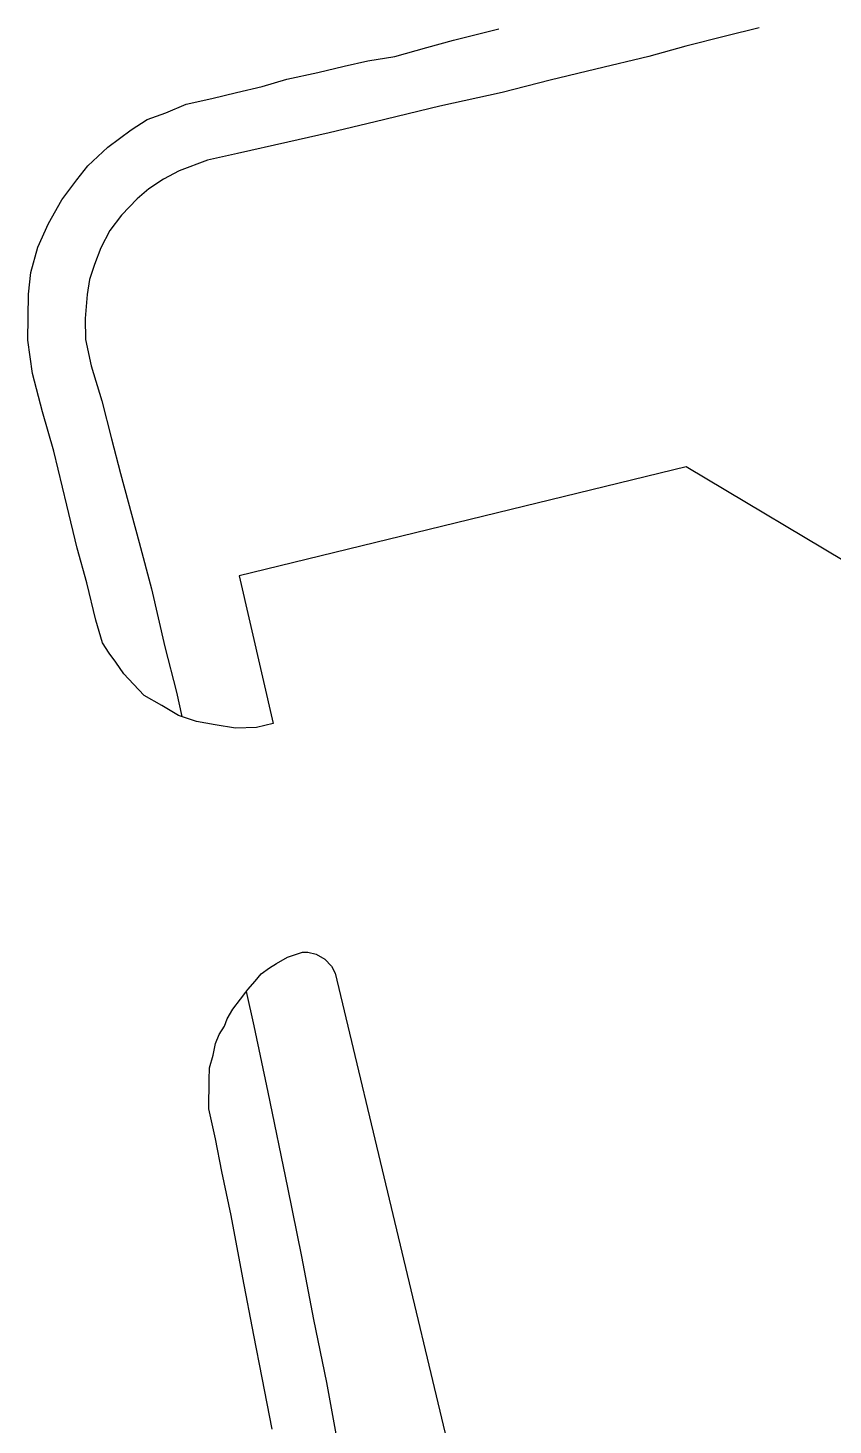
# Model space of a CAD drawing. Header units: inches. Extents: x 69214422 to 69219374, y 27667901 to 27671446.
# Drawn here: x 69214422 to 69215681, y 27669185 to 27671369 of the extents above; entities that cross this region are included whole.
import ezdxf

# ---------------------------------------------------------------- set-up
doc = ezdxf.new("R2010")
doc.units = ezdxf.units.IN
doc.header["$LTSCALE"] = 100
doc.header["$MEASUREMENT"] = 0
doc.layers.add('A-SITE', color=3, linetype='CONTINUOUS')

msp = doc.modelspace()

# ---------------------------------------------------------------- linework, layer by layer
at = {"layer": 'A-SITE'}
for p, q in [((69215087.7, 27671349.5), (69215158.4, 27671367.5)), ((69215565.4, 27671368.8), (69215512.9, 27671356.2)), ((69215046.1, 27671338.4), (69215087.7, 27671349.5)), ((69215512.9, 27671356.2), (69215450.9, 27671340.2)), ((69214953.5, 27671317.2), (69214996, 27671324.3)), ((69214996, 27671324.3), (69215046.1, 27671338.4)), ((69215393.1, 27671324.3), (69215310.4, 27671304.4)), ((69215450.9, 27671340.2), (69215393.1, 27671324.3)), ((69214826.7, 27671288.7), (69214875.5, 27671299.4)), ((69214875.5, 27671299.4), (69214916.4, 27671309.3)), ((69214916.4, 27671309.3), (69214953.5, 27671317.2)), ((69215310.4, 27671304.4), (69215238.5, 27671287)), ((69214748.4, 27671267.8), (69214788.3, 27671277.4)), ((69214788.3, 27671277.4), (69214826.7, 27671288.7)), ((69215238.5, 27671287), (69215163.9, 27671268.1)), ((69214669.4, 27671249.8), (69214709.5, 27671258.4)), ((69214709.5, 27671258.4), (69214748.4, 27671267.8)), ((69215163.9, 27671268.1), (69215066.2, 27671246.6)), ((69214608.3, 27671225.9), (69214637.8, 27671236)), ((69214637.8, 27671236), (69214669.4, 27671249.8)), ((69215066.2, 27671246.6), (69214965.1, 27671222.3)), ((69214583.4, 27671209.6), (69214608.3, 27671225.9)), ((69214965.1, 27671222.3), (69214893.1, 27671204.9)), ((69214546.8, 27671182.3), (69214583.4, 27671209.6)), ((69214828.7, 27671190.5), (69214749.7, 27671172.5)), ((69214893.1, 27671204.9), (69214828.7, 27671190.5)), ((69214515.8, 27671153.2), (69214546.8, 27671182.3)), ((69214749.7, 27671172.5), (69214702.8, 27671162.2)), ((69214498.3, 27671131.5), (69214515.8, 27671153.2)), ((69214702.8, 27671162.2), (69214658.5, 27671145.4)), ((69214475, 27671100.2), (69214498.3, 27671131.5)), ((69214633.9, 27671132.3), (69214610.8, 27671117.4)), ((69214658.5, 27671145.4), (69214633.9, 27671132.3)), ((69214610.8, 27671117.4), (69214592.9, 27671101.8)), ((69214454.1, 27671063.2), (69214475, 27671100.2)), ((69214592.9, 27671101.8), (69214568.2, 27671076.3)), ((69214437.3, 27671026.3), (69214454.1, 27671063.2)), ((69214568.2, 27671076.3), (69214550.3, 27671052.5)), ((69214550.3, 27671052.5), (69214536.2, 27671025.4)), ((69214426.3, 27670986.6), (69214437.3, 27671026.3)), ((69214536.2, 27671025.4), (69214526.1, 27670999.3)), ((69214526.1, 27670999.3), (69214518.3, 27670975.9)), ((69214423, 27670952.9), (69214426.3, 27670986.6)), ((69214518.3, 27670975.9), (69214514.7, 27670952.4)), ((69214421.9, 27670880.7), (69214423, 27670952.9)), ((69214514.7, 27670952.4), (69214511.5, 27670914.6)), ((69214511.5, 27670914.6), (69214512.2, 27670881.8)), ((69214429.2, 27670828.9), (69214421.9, 27670880.7)), ((69214512.2, 27670881.8), (69214521, 27670840.7)), ((69214521, 27670840.7), (69214537.3, 27670786)), ((69214444.7, 27670768.9), (69214429.2, 27670828.9)), ((69214537.3, 27670786), (69214552.5, 27670726.9)), ((69214462.6, 27670707.4), (69214444.7, 27670768.9)), ((69214552.5, 27670726.9), (69214566.6, 27670672.7)), ((69214483, 27670622.8), (69214462.6, 27670707.4)), ((69214566.6, 27670672.7), (69214595.7, 27670564.5)), ((69215451.7, 27670683.2), (69214752.2, 27670512.7)), ((69215744.9, 27670507.9), (69215451.7, 27670683.2)), ((69214499.1, 27670555.7), (69214483, 27670622.8)), ((69214595.7, 27670564.5), (69214615.2, 27670492.1)), ((69214514.2, 27670501.7), (69214499.1, 27670555.7)), ((69214528.2, 27670443.4), (69214514.2, 27670501.7)), ((69214615.2, 27670492.1), (69214636, 27670401.4)), ((69214752.2, 27670512.7), (69214805.7, 27670281.8)), ((69214538.8, 27670407.9), (69214528.2, 27670443.4)), ((69214548.9, 27670391.8), (69214538.8, 27670407.9)), ((69214559.4, 27670377.9), (69214548.9, 27670391.8)), ((69214636, 27670401.4), (69214654.1, 27670330.7)), ((69214572.1, 27670359.3), (69214559.4, 27670377.9)), ((69214587.3, 27670343.4), (69214572.1, 27670359.3)), ((69214603.8, 27670325.8), (69214587.3, 27670343.4)), ((69214631.3, 27670309.8), (69214603.8, 27670325.8)), ((69214654.1, 27670330.7), (69214662.9, 27670292.7)), ((69214657.6, 27670294.5), (69214631.3, 27670309.8)), ((69214685.7, 27670284.8), (69214657.6, 27670294.5)), ((69214714.8, 27670279.5), (69214685.7, 27670284.8)), ((69214746.7, 27670274.8), (69214714.8, 27670279.5)), ((69214779.5, 27670275.5), (69214746.7, 27670274.8)), ((69214805.7, 27670281.8), (69214779.5, 27670275.5)), ((69214840.2, 27669920.9), (69214851.6, 27669924.7)), ((69214851.6, 27669924.7), (69214859.8, 27669924.6)), ((69214859.8, 27669924.6), (69214872.9, 27669921.6)), ((69214800, 27669899.9), (69214810.7, 27669906.6)), ((69214810.7, 27669906.6), (69214827.8, 27669916.9)), ((69214827.8, 27669916.9), (69214840.2, 27669920.9)), ((69214872.9, 27669921.6), (69214886.2, 27669913.4)), ((69214886.2, 27669913.4), (69214897, 27669902.7)), ((69214897, 27669902.7), (69214902.7, 27669891.7)), ((69214777.2, 27669879), (69214786.8, 27669890.5)), ((69214786.8, 27669890.5), (69214800, 27669899.9)), ((69214902.7, 27669891.7), (69215274.5, 27668334.5)), ((69214754.2, 27669850.8), (69214762.8, 27669862.1)), ((69214762.8, 27669862.1), (69214766, 27669866)), ((69214763.5, 27669863.1), (69214775.4, 27669809.6)), ((69214766, 27669866), (69214777.2, 27669879)), ((69214742.4, 27669835.6), (69214754.2, 27669850.8)), ((69214729.3, 27669808.8), (69214733.8, 27669820.2)), ((69214733.8, 27669820.2), (69214742.4, 27669835.6)), ((69214715.3, 27669781.8), (69214721.2, 27669795.6)), ((69214721.2, 27669795.6), (69214729.3, 27669808.8)), ((69214775.4, 27669809.6), (69214797.3, 27669705.9)), ((69214711.5, 27669763.4), (69214715.3, 27669781.8)), ((69214705.9, 27669743.5), (69214711.5, 27669763.4)), ((69214705.3, 27669724.9), (69214705.9, 27669743.5)), ((69214704.9, 27669679.5), (69214705.3, 27669724.9)), ((69214797.3, 27669705.9), (69214828, 27669556.9)), ((69214715.2, 27669632.6), (69214704.9, 27669679.5)), ((69214725.4, 27669581.6), (69214715.2, 27669632.6)), ((69214739.8, 27669513.1), (69214725.4, 27669581.6)), ((69214828, 27669556.9), (69214849.9, 27669449)), ((69214758.1, 27669415.6), (69214739.8, 27669513.1)), ((69214849.9, 27669449), (69214868.4, 27669350.7)), ((69214775.5, 27669326.2), (69214758.1, 27669415.6)), ((69214868.4, 27669350.7), (69214889.1, 27669251.8)), ((69214788.5, 27669259.4), (69214775.5, 27669326.2)), ((69214803.8, 27669178.8), (69214788.5, 27669259.4)), ((69214889.1, 27669251.8), (69214913.4, 27669116.7))]:
    msp.add_line(p, q, dxfattribs=at)

doc.saveas('drawing.dxf')
